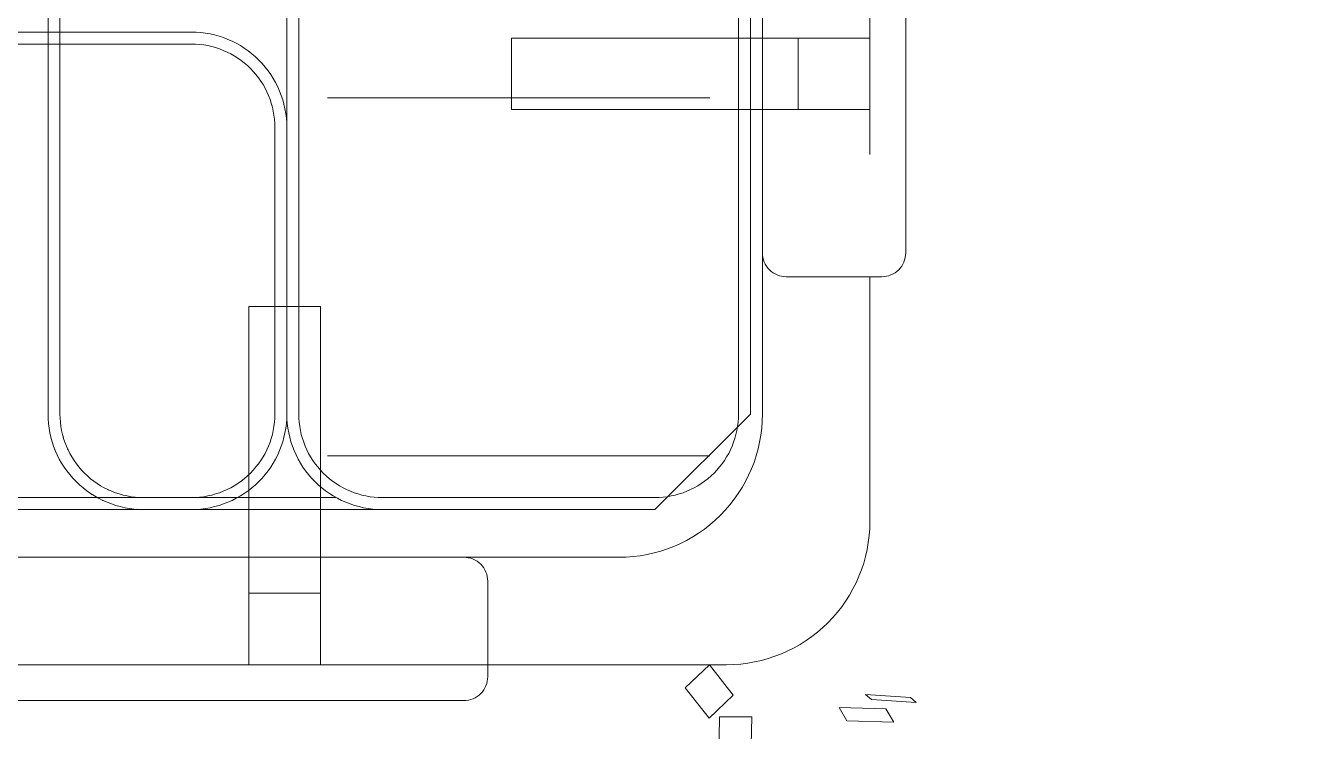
# Model space of a CAD drawing. Header units: centimetres. Extents: x 5488 to 20269, y -31398 to -19684.
# Drawn here: x 6847 to 6900.9, y -23982 to -23952.4 of the extents above; entities that cross this region are included whole.
import ezdxf

# ---------------------------------------------------------------- set-up
doc = ezdxf.new("R2010")
doc.units = ezdxf.units.CM
doc.linetypes.add('DASHEDX2', pattern=[1.5, 1, -0.5])
doc.linetypes.add('HIDDEN', pattern=[9.525, 6.35, -3.175])
for name, color, linetype, lineweight in [('xxx_Auto_FFE_UPHOLSTERY', 67, 'Continuous', 20), ('xxx_Auto_FFE_WOOD', 36, 'Continuous', 0), ('xxx_Auto_Kaplama_Ahşap Tarama', 16, 'Continuous', 5), ('xxx_Auto_Tefris_Tefris', 32, 'Continuous', 15)]:
    doc.layers.add(name, color=color, linetype=linetype, lineweight=lineweight)
doc.layers.add('xxx_Auto_LANDSCAPE', color=7, linetype='Continuous', lineweight=0, true_color=0x496639)

# ---------------------------------------------------------------- blocks, each defined once
blk = doc.blocks.new('lf01_sedir baza')
at = {"layer": 'xxx_Auto_FFE_WOOD'}
for points in [[(3509.825, 1346.786), (3509.825, 1350.786, 0.414214), (3508.825, 1351.786), (3235.825, 1351.786, 0.414214), (3234.825, 1350.786), (3234.825, 1346.786, 0.414214), (3235.825, 1345.786), (3508.825, 1345.786, 0.414214)], [(3522.575, 1136.477), (3526.575, 1136.477, 0.414214), (3527.575, 1137.477), (3527.575, 1333.286, 0.414214), (3526.575, 1334.286), (3522.575, 1334.286, 0.414214), (3521.575, 1333.286), (3521.575, 1137.477, 0.414214)]]:
    blk.add_lwpolyline(points, format="xyb", close=True, dxfattribs=at)
at = {"layer": 'xxx_Auto_FFE_WOOD', "linetype": 'HIDDEN', "ltscale": 5}
for points in [[(3234.825, 1350.29), (3509.825, 1350.286)], [(3526.079, 1334.286), (3526.075, 1136.477)]]:
    blk.add_lwpolyline(points, dxfattribs=at)
for points in [[(3499.825, 1350.286), (3502.825, 1350.286), (3502.825, 1347.286), (3499.825, 1347.286)], [(3499.825, 1335.286), (3502.825, 1335.286), (3502.825, 1347.286), (3499.825, 1347.286)], [(3511.075, 1324.286), (3511.075, 1327.286), (3523.075, 1327.286), (3523.075, 1324.286)], [(3526.075, 1324.286), (3526.075, 1327.286), (3523.075, 1327.286), (3523.075, 1324.286)]]:
    blk.add_lwpolyline(points, close=True, dxfattribs=at)
at = {"layer": 'xxx_Auto_FFE_WOOD'}
for points in [[(3526.075, 1335.286), (3526.075, 1344.286, 0.414214), (3520.075, 1350.286), (3509.825, 1350.286)], [(3526.075, 1344.286), (3526.075, 1126.286, -0.414214), (3520.075, 1120.286), (3424.575, 1120.286, -0.414214), (3418.575, 1126.286), (3418.575, 1244.286, 0.414214), (3412.575, 1250.286), (3224.575, 1250.286, -0.414214), (3218.575, 1256.286), (3218.575, 1265.286)]]:
    blk.add_lwpolyline(points, format="xyb", dxfattribs=at)
blk = doc.blocks.new('mimder plan')
for points in [[(-196, -10.5), (-196, -95, 0.414214), (-191, -100), (-6, -100, -0.414214), (0, -106), (0, -224, 0.414214), (6, -230), (97, -230, 0.414214), (103, -224), (103, -10.5, 0.414214), (97, -4.5), (-190, -4.5, 0.414214)], [(97, -5.5, -0.414214), (100.5, -9), (100.5, -20.414, -0.414214), (97, -23.914), (-189.5, -23.914, -0.414214), (-193, -20.414), (-193, -9, -0.414214), (-189.5, -5.5)], [(97, -24.914), (85, -24.914, 0.414214), (81.5, -28.414), (81.5, -70.414, 0.414214), (85, -73.914), (97, -73.914, 0.414214), (100.5, -70.414), (100.5, -28.414, 0.414214)]]:
    blk.add_lwpolyline(points, format="xyb", close=True)
for points in [[(97, -24.414), (-189.5, -24.414, -0.414214), (-193.5, -20.414), (-193.5, -9, -0.414214), (-189.5, -5), (97, -5), (101, -9)], [(101, -9), (101, -30.414, -0.414214), (97, -34.414), (-173.5, -34.414)], [(101, -20.414, -0.414214), (97, -24.414)], [(100.5, -22.351), (100.5, -30.414, -0.414214), (97, -33.914), (-173.5, -33.914)], [(85, -24.414, 0.414214), (81, -28.414), (81, -70.414, 0.414214), (85, -74.414), (97, -74.414, 0.414214), (101, -70.414), (101, -28.414, 0.414214), (97, -24.414)]]:
    blk.add_lwpolyline(points, format="xyb")
for points in [[(83.75, -6.707), (83.75, -22.707)], [(98.75, -6.707), (98.75, -22.707)]]:
    blk.add_lwpolyline(points)
at = {"linetype": 'DASHEDX2'}
for points in [[(81, -33.914), (97, -33.914, 0.414214), (100.5, -30.414), (100.5, -26.478)], [(81, -34.414), (97, -34.414, 0.414214), (101, -30.414)]]:
    blk.add_lwpolyline(points, format="xyb", dxfattribs=at)
blk = doc.blocks.new('A$Caa46bac8')
blk.add_blockref('lf01_sedir baza', (-3524.318, -1348.529))
at = {"layer": 'xxx_Auto_FFE_UPHOLSTERY'}
blk.add_blockref('mimder plan', (-105.743, 1.757), dxfattribs=at)
blk = doc.blocks.new('agac0001')
at = {"layer": 'xxx_Auto_LANDSCAPE', "linetype": 'Continuous'}
for points in [[(56.71, 28.64), (56.1, 29.15)], [(56.1, 29.15), (57.26, 24.67)], [(57.88, 24.16), (56.71, 28.64)], [(54.55, 26.49), (56.05, 25.95)], [(55.56, 21.78), (54.55, 26.49)], [(56.05, 25.95), (57.06, 21.24)], [(57.26, 24.67), (57.88, 24.16)], [(57.06, 21.24), (55.56, 21.78)], [(57.77, 12.22), (53.5, 11.32)], [(58.37, 8.96), (57.77, 12.22)], [(58.45, 7.86), (60.31, 10.75)], [(60.31, 10.75), (63.85, 8.91)], [(54.1, 8.06), (58.37, 8.96)], [(63.85, 8.91), (61.99, 6.01)], [(61.99, 6.01), (58.45, 7.86)]]:
    blk.add_lwpolyline(points, dxfattribs=at)
blk = doc.blocks.new('A$C7365360F')
at = {"layer": 'xxx_Auto_LANDSCAPE', "xscale": 0.338688, "yscale": 0.338688, "zscale": 0.2074463999999999}
blk.add_blockref('agac0001', (0.079, 0.033), dxfattribs=at)

msp = doc.modelspace()

# ---------------------------------------------------------------- block references
at = {"layer": 'xxx_Auto_Tefris_Tefris', "rotation": 270}
msp.add_blockref('A$Caa46bac8', (6880.569, -23977.412), dxfattribs=at)

# ---------------------------------------------------------------- next in the draw order: hatches: boundary and pattern name
at = {"layer": 'xxx_Auto_Kaplama_Ahşap Tarama'}
h = msp.add_hatch(dxfattribs=at)
h.set_pattern_fill('AR-CONC', color=256, scale=0.5)
h.set_pattern_definition([(50, (809.53, -3617.59), (91.09233, -7.96954), [9.525, -104.775]), (355, (809.53, -3617.59), (-17.6217, 95.52842), [7.62, -83.8203]), (100.45144, (817.12, -3618.255), (73.47062, 87.55888), [8.095, -89.04512]), (46.1842, (809.53, -3592.19), (135.5395, -21.02116), [14.2875, -157.1625]), (96.63556, (820.83, -3593.94), (118.70207, 123.71306), [12.1425, -133.5678]), (351.18415, (809.53, -3592.19), (118.70207, 123.71306), [11.43, -125.72987]), (21, (822.23, -3598.54), (75.8072, -51.1326), [9.525, -104.775]), (326, (822.23, -3598.54), (30.901, 92.09398), [7.62, -83.82]), (71.45144, (828.55, -3602.8), (106.7082, 40.96138), [8.095, -89.04497]), (37.5, (809.53, -3617.59), (1.5443, 42.27752), [0, -82.804, 0, -85.09, 0, -84.1375]), (7.5, (809.53, -3617.59), (33.40983, 50.09029), [0, -48.514, 0, -80.899, 0, -32.0675]), (327.5, (781.21, -3617.59), (67.795298, -2.864372), [0, -31.75, 0, -99.06, 0, -131.445]), (317.5, (768.51, -3617.59), (74.06459, 12.71325), [0, -41.275, 0, -65.786, 0, -93.345])])
edge = h.paths.add_edge_path()
edge.add_line((9312.934, -27555.319), (9330.626, -27555.319))
edge.add_arc((9330.626, -27548.319), 7, 270, 349.5592)
edge.add_arc((-12655703.852, 2009176.564), 12827763.879, 350.8642093147, 350.8644691226)
edge.add_line((9346.746, -27492.157), (9332.45, -27492.157))
edge.add_line((9332.45, -27492.157), (9332.449, -27061.102))
edge.add_line((9332.449, -27061.102), (9346.746, -27061.102))
edge.add_arc((-12660642.429, -2064524.007), 12832765.905, 9.1355309233, 9.1357906395)
edge.add_arc((9330.626, -27004.939), 7, 10.4408, 90)
edge.add_line((9330.626, -26997.939), (9312.934, -26997.939))
edge.add_arc((9312.934, -27004.939), 7, 90, 170.4864)
edge.add_arc((10864.464, -27276.629), 1582.138, 170.069442, 189.930558)
edge.add_arc((9312.934, -27548.319), 7, 189.5136, 270)

# ---------------------------------------------------------------- next in the draw order: block references
at = {"layer": 'xxx_Auto_Tefris_Tefris', "xscale": -1.2, "yscale": 1.2, "rotation": 280.6128426569576}
msp.add_blockref('A$C7365360F', (6876.804, -24005.445), dxfattribs=at)

doc.saveas('drawing.dxf')
